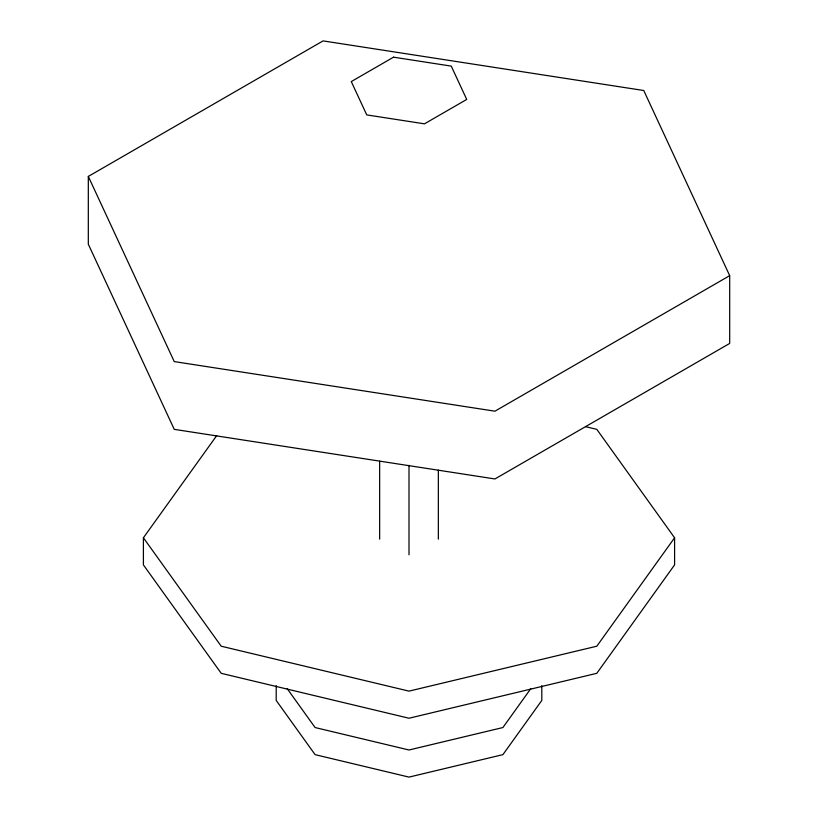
<?xml version="1.0" encoding="UTF-8"?>
<svg xmlns="http://www.w3.org/2000/svg" width="818" height="818" viewBox="0 0 818 818"><rect width="100%" height="100%" fill="white"/><g stroke="black" fill="none" stroke-linecap="round" stroke-linejoin="round"><path stroke-width="1.23" d="M585.688 426.699L596.803 429.358L674.594 537.784L674.594 564.89L596.803 673.316L409 718.235L221.197 673.316L143.406 564.89L143.406 537.784L216.75 435.554M530.79 688.664L502.906 727.539L409 749.994L315.094 727.539L287.21 688.664M674.594 537.784L596.803 646.21L409 691.128L221.197 646.21L143.406 537.784M88.313 176.432L323.069 40.9L643.756 90.512L729.687 275.656L729.687 343.427L494.931 478.959L174.244 429.348L88.313 244.204L88.313 176.432L174.244 361.587L494.931 411.188L729.687 275.656M541.802 685.648L541.802 700.433L502.906 754.646L409 777.1L315.094 754.646L276.198 700.433L276.198 685.648M438.346 470.156L438.346 539.154M409 465.37L409 554.819M379.654 461.209L379.654 539.154M393.53 57.178L351.28 81.575L366.74 114.909L424.47 123.835L466.72 99.438L451.26 66.115L393.53 57.178"/></g></svg>
